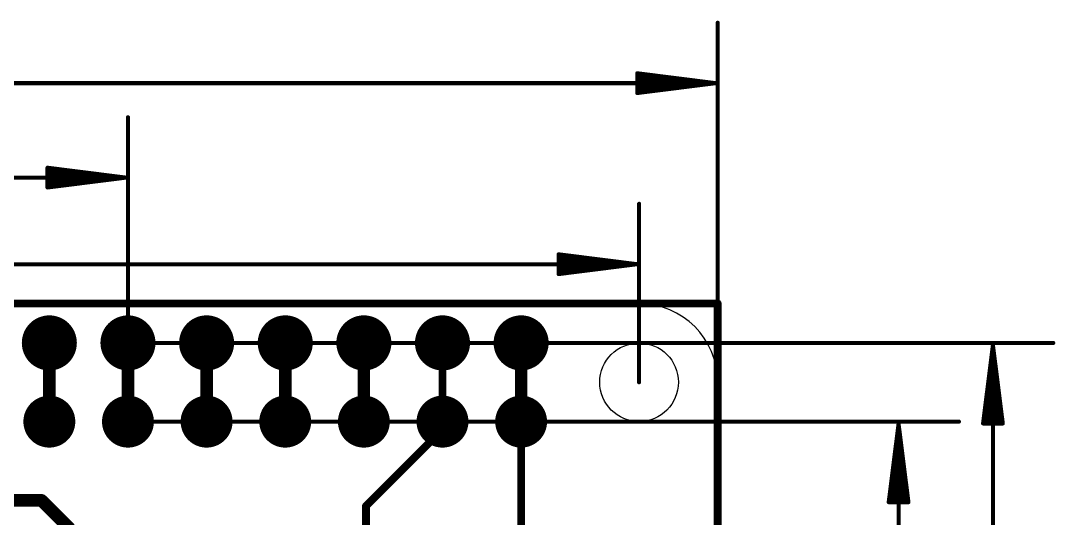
# Model space of a CAD drawing. Extents: x -10.5 to 61.7, y -5.3 to 32.3.
# Drawn here: x 28.28 to 61.7, y 15.93 to 31.99 of the extents above; entities that cross this region are included whole.
import ezdxf

# ---------------------------------------------------------------- set-up
doc = ezdxf.new("R2010")
doc.units = 0
for name, color, linetype in [('1', 12, 'CONTINUOUS'), ('17', 110, 'CONTINUOUS'), ('20', 53, 'CONTINUOUS'), ('21', 40, 'CONTINUOUS'), ('23', 53, 'CONTINUOUS'), ('47', 253, 'CONTINUOUS')]:
    doc.layers.add(name, color=color, linetype=linetype)

# ---------------------------------------------------------------- blocks, each defined once
blk = doc.blocks.new('ROUNDP')
at = {"const_width": 0.5}
blk.add_lwpolyline([(0, -0.25, 1), (0, 0.25, 1), (0, -0.25)], format="xyb", dxfattribs=at)

msp = doc.modelspace()

# ---------------------------------------------------------------- linework, layer by layer
at = {"layer": '1'}
for points, const_width in [([(50.8, 22.86), (0, 22.86)], 0.254), ([(50.8, 0), (50.8, 22.86)], 0.254), ([(29.21, 21.59), (29.21, 19.05)], 0.4064), ([(31.75, 19.05), (31.75, 21.59)], 0.4064), ([(34.29, 21.59), (34.29, 19.05)], 0.4064), ([(36.83, 19.05), (36.83, 21.59)], 0.4064), ([(39.37, 21.59), (39.37, 19.05)], 0.4064), ([(44.45, 21.59), (44.45, 19.05)], 0.4064), ([(41.91, 19.05), (41.91, 21.59)], 0.254), ([(41.91, 19.05), (41.91, 18.796)], 0.254), ([(44.45, 12.7), (44.45, 19.05)], 0.254), ([(39.436, 16.322), (41.91, 18.796)], 0.254), ([(21.59, 16.51), (28.956, 16.51)], 0.4064), ([(28.956, 16.51), (32.766, 12.7)], 0.4064), ([(39.436, 14.732), (39.436, 16.322)], 0.254)]:
    msp.add_lwpolyline(points, dxfattribs=dict(at, const_width=const_width))
for points, const_width in [([(50.8635, 22.86, 1), (50.7365, 22.86)], 0.127), ([(50.8, 22.7965, 1), (50.8, 22.9235)], 0.127), ([(29.3116, 21.59, 1), (29.1084, 21.59)], 0.2032), ([(31.8516, 21.59, 1), (31.6484, 21.59)], 0.2032), ([(34.3916, 21.59, 1), (34.1884, 21.59)], 0.2032), ([(36.9316, 21.59, 1), (36.7284, 21.59)], 0.2032), ([(39.4716, 21.59, 1), (39.2684, 21.59)], 0.2032), ([(44.5516, 21.59, 1), (44.3484, 21.59)], 0.2032), ([(41.9735, 21.59, 1), (41.8465, 21.59)], 0.127), ([(29.1084, 19.05, 1), (29.3116, 19.05)], 0.2032), ([(31.6484, 19.05, 1), (31.8516, 19.05)], 0.2032), ([(34.1884, 19.05, 1), (34.3916, 19.05)], 0.2032), ([(36.7284, 19.05, 1), (36.9316, 19.05)], 0.2032), ([(39.2684, 19.05, 1), (39.4716, 19.05)], 0.2032), ([(41.9735, 19.05, 1), (41.8465, 19.05)], 0.127), ([(41.8465, 19.05, 1), (41.9735, 19.05)], 0.127), ([(44.3484, 19.05, 1), (44.5516, 19.05)], 0.2032), ([(44.5135, 19.05, 1), (44.3865, 19.05)], 0.127), ([(41.8465, 18.796, 1), (41.9735, 18.796)], 0.127), ([(41.9549, 18.7511, 1), (41.8651, 18.8409)], 0.127), ([(29.0278, 16.5818, 1), (28.8842, 16.4382)], 0.2032), ([(28.956, 16.4084, 1), (28.956, 16.6116)], 0.2032), ([(39.4995, 16.322, 1), (39.3725, 16.322)], 0.127), ([(39.3911, 16.3669, 1), (39.4809, 16.2771)], 0.127)]:
    msp.add_lwpolyline(points, format="xyb", dxfattribs=dict(at, const_width=const_width))
at = {"layer": '20'}
for p, q in [((2.54, 22.86), (48.26, 22.86)), ((50.8, 20.32), (50.8, 2.54))]:
    msp.add_line(p, q, dxfattribs=at)
msp.add_circle((48.26, 20.32), 1.27, dxfattribs=at)
msp.add_arc((48.26, 20.32), 2.54, 0, 90, dxfattribs=at)
at = {"layer": '21'}
for p, q in [((48.26, 22.86), (2.54, 22.86)), ((50.8, 2.54), (50.8, 20.32))]:
    msp.add_line(p, q, dxfattribs=at)
msp.add_arc((48.26, 20.32), 2.54, 0, 90, dxfattribs=at)
at = {"layer": '23'}
msp.add_point((31.75, 19.05), dxfattribs=at)
at = {"layer": '47', "const_width": 0.13}
for points in [[(50.8, 12.446), (50.8, 31.922)], [(50.735, 29.972), (48.2, 30.2912)], [(48.2, 30.2912), (48.2, 29.6528)], [(50.735, 29.972), (48.2, 30.232)], [(50.735, 29.972), (48.2, 30.102)], [(0.065, 29.972), (50.735, 29.972)], [(48.2, 29.6528), (50.735, 29.972)], [(48.2, 29.842), (50.735, 29.972)], [(48.2, 29.712), (50.735, 29.972)], [(31.75, 19.05), (31.75, 28.874)], [(31.685, 26.924), (29.15, 27.2432)], [(29.15, 27.2432), (29.15, 26.6048)], [(31.685, 26.924), (29.15, 27.184)], [(31.685, 26.924), (29.15, 27.054)], [(31.685, 26.924), (0.065, 26.924)], [(29.15, 26.6048), (31.685, 26.924)], [(29.15, 26.794), (31.685, 26.924)], [(29.15, 26.664), (31.685, 26.924)], [(48.26, 20.32), (48.26, 26.08)], [(48.195, 24.13), (45.66, 24.4492)], [(45.66, 24.4492), (45.66, 23.8108)], [(48.195, 24.13), (45.66, 24.39)], [(2.605, 24.13), (48.195, 24.13)], [(48.195, 24.13), (45.66, 24.26)], [(45.66, 23.8108), (48.195, 24.13)], [(45.66, 24), (48.195, 24.13)], [(45.66, 23.87), (48.195, 24.13)], [(31.75, 21.59), (61.64, 21.59)], [(59.69, 21.525), (59.3708, 18.99)], [(59.69, 21.525), (59.43, 18.99)], [(59.69, 21.525), (59.56, 18.99)], [(59.69, 1.335), (59.69, 21.525)], [(60.0092, 18.99), (59.69, 21.525)], [(59.82, 18.99), (59.69, 21.525)], [(59.95, 18.99), (59.69, 21.525)], [(31.75, 19.05), (58.592, 19.05)], [(56.642, 18.985), (56.3228, 16.45)], [(56.642, 18.985), (56.382, 16.45)], [(56.642, 18.985), (56.512, 16.45)], [(56.642, 3.875), (56.642, 18.985)], [(56.9612, 16.45), (56.642, 18.985)], [(56.772, 16.45), (56.642, 18.985)], [(56.902, 16.45), (56.642, 18.985)], [(59.3708, 18.99), (60.0092, 18.99)], [(56.3228, 16.45), (56.9612, 16.45)]]:
    msp.add_lwpolyline(points, dxfattribs=at)
at = {"layer": '47', "const_width": 0.065}
for points in [[(50.8325, 31.922, 1), (50.7675, 31.922)], [(48.2041, 30.3235, 1), (48.1959, 30.259)], [(48.2325, 30.2912, 1), (48.1675, 30.2912)], [(48.2033, 30.2643, 1), (48.1967, 30.1997)], [(48.2017, 30.1345, 1), (48.1983, 30.0695)], [(48.1983, 29.8745, 1), (48.2017, 29.8095)], [(48.1967, 29.7443, 1), (48.2033, 29.6797)], [(50.7391, 29.9398, 1), (50.7309, 30.0042)], [(50.7309, 29.9398, 1), (50.7391, 30.0042)], [(50.7383, 29.9397, 1), (50.7317, 30.0043)], [(50.7317, 29.9397, 1), (50.7383, 30.0043)], [(50.7333, 29.9395, 1), (50.7367, 30.0045)], [(50.7367, 29.9395, 1), (50.7333, 30.0045)], [(50.735, 29.9395, 1), (50.735, 30.0045)], [(48.1959, 29.685, 1), (48.2041, 29.6205)], [(48.1675, 29.6528, 1), (48.2325, 29.6528)], [(31.7825, 28.874, 1), (31.7175, 28.874)], [(29.1541, 27.2755, 1), (29.1459, 27.211)], [(29.1825, 27.2432, 1), (29.1175, 27.2432)], [(29.1533, 27.2163, 1), (29.1467, 27.1517)], [(29.1517, 27.0865, 1), (29.1483, 27.0215)], [(29.1483, 26.8265, 1), (29.1517, 26.7615)], [(31.6891, 26.8918, 1), (31.6809, 26.9562)], [(31.6809, 26.8918, 1), (31.6891, 26.9562)], [(31.6883, 26.8917, 1), (31.6817, 26.9563)], [(31.6817, 26.8917, 1), (31.6883, 26.9563)], [(31.6833, 26.8915, 1), (31.6867, 26.9565)], [(31.6867, 26.8915, 1), (31.6833, 26.9565)], [(31.685, 26.8915, 1), (31.685, 26.9565)], [(29.1467, 26.6963, 1), (29.1533, 26.6317)], [(29.1459, 26.637, 1), (29.1541, 26.5725)], [(29.1175, 26.6048, 1), (29.1825, 26.6048)], [(48.2925, 26.08, 1), (48.2275, 26.08)], [(45.6641, 24.4815, 1), (45.6559, 24.417)], [(45.6925, 24.4492, 1), (45.6275, 24.4492)], [(45.6633, 24.4223, 1), (45.6567, 24.3577)], [(45.6617, 24.2925, 1), (45.6583, 24.2275)], [(45.6583, 24.0325, 1), (45.6617, 23.9675)], [(48.1991, 24.0978, 1), (48.1909, 24.1622)], [(48.1909, 24.0978, 1), (48.1991, 24.1622)], [(48.1983, 24.0977, 1), (48.1917, 24.1623)], [(48.1917, 24.0977, 1), (48.1983, 24.1623)], [(48.1933, 24.0975, 1), (48.1967, 24.1625)], [(48.1967, 24.0975, 1), (48.1933, 24.1625)], [(48.195, 24.0975, 1), (48.195, 24.1625)], [(45.6567, 23.9023, 1), (45.6633, 23.8377)], [(45.6559, 23.843, 1), (45.6641, 23.7785)], [(45.6275, 23.8108, 1), (45.6925, 23.8108)], [(31.75, 21.6225, 1), (31.75, 21.5575)], [(59.7225, 21.525, 1), (59.6575, 21.525)], [(59.7222, 21.5291, 1), (59.6578, 21.5209)], [(59.7225, 21.5233, 1), (59.6575, 21.5267)], [(59.7225, 21.5267, 1), (59.6575, 21.5233)], [(59.7223, 21.5283, 1), (59.6577, 21.5217)], [(59.7223, 21.5217, 1), (59.6577, 21.5283)], [(59.7222, 21.5209, 1), (59.6578, 21.5291)], [(61.64, 21.5575, 1), (61.64, 21.6225)], [(48.2275, 20.32, 1), (48.2925, 20.32)], [(31.75, 19.0825, 1), (31.75, 19.0175)], [(31.7175, 19.05, 1), (31.7825, 19.05)], [(56.6745, 18.985, 1), (56.6095, 18.985)], [(56.6742, 18.9891, 1), (56.6098, 18.9809)], [(56.6745, 18.9833, 1), (56.6095, 18.9867)], [(56.6745, 18.9867, 1), (56.6095, 18.9833)], [(56.6743, 18.9883, 1), (56.6097, 18.9817)], [(56.6743, 18.9817, 1), (56.6097, 18.9883)], [(56.6742, 18.9809, 1), (56.6098, 18.9891)], [(58.592, 19.0175, 1), (58.592, 19.0825)], [(59.3708, 19.0225, 1), (59.3708, 18.9575)], [(60.0092, 18.9575, 1), (60.0092, 19.0225)], [(59.3385, 18.9941, 1), (59.403, 18.9859)], [(59.3977, 18.9933, 1), (59.4623, 18.9867)], [(59.5275, 18.9917, 1), (59.5925, 18.9883)], [(59.7875, 18.9883, 1), (59.8525, 18.9917)], [(59.9177, 18.9867, 1), (59.9823, 18.9933)], [(59.977, 18.9859, 1), (60.0415, 18.9941)], [(56.2905, 16.4541, 1), (56.355, 16.4459)], [(56.3228, 16.4825, 1), (56.3228, 16.4175)], [(56.3497, 16.4533, 1), (56.4143, 16.4467)], [(56.4795, 16.4517, 1), (56.5445, 16.4483)], [(56.7395, 16.4483, 1), (56.8045, 16.4517)], [(56.8697, 16.4467, 1), (56.9343, 16.4533)], [(56.929, 16.4459, 1), (56.9935, 16.4541)], [(56.9612, 16.4175, 1), (56.9612, 16.4825)]]:
    msp.add_lwpolyline(points, format="xyb", dxfattribs=at)

# ---------------------------------------------------------------- block references
at = {"layer": '17', "xscale": 1.778, "yscale": 1.778}
for p in [(29.21, 21.59), (29.21, 21.59), (31.75, 21.59), (31.75, 21.59), (34.29, 21.59), (34.29, 21.59), (36.83, 21.59), (36.83, 21.59), (39.37, 21.59), (39.37, 21.59), (41.91, 21.59), (41.91, 21.59), (44.45, 21.59), (44.45, 21.59)]:
    msp.add_blockref('ROUNDP', p, dxfattribs=at)
at = {"layer": '17', "xscale": 1.6764, "yscale": 1.6764, "rotation": 90}
for p in [(29.21, 19.05), (29.21, 19.05), (31.75, 19.05), (31.75, 19.05), (34.29, 19.05), (34.29, 19.05), (36.83, 19.05), (36.83, 19.05), (39.37, 19.05), (39.37, 19.05), (41.91, 19.05), (41.91, 19.05), (44.45, 19.05), (44.45, 19.05)]:
    msp.add_blockref('ROUNDP', p, dxfattribs=at)

doc.saveas('drawing.dxf')
